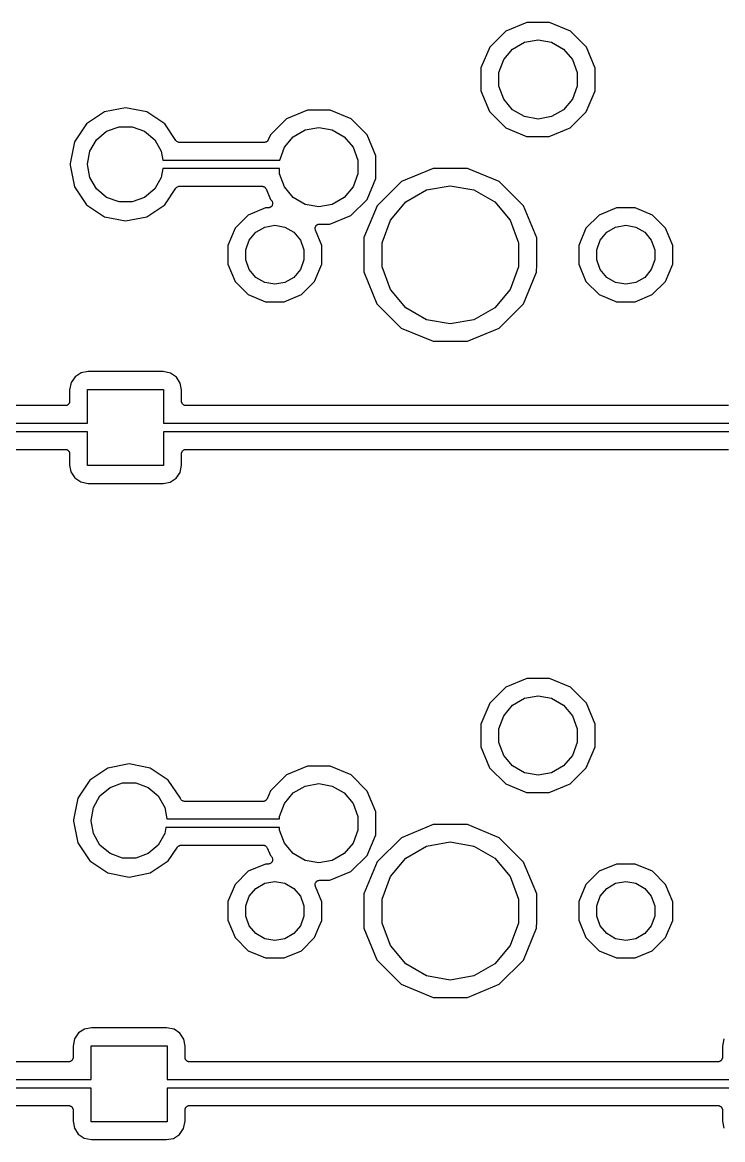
# Model space of a CAD drawing. Extents: x 37 to 156, y -136 to -20.
# Drawn here: x 113.61 to 133.89, y -94.62 to -62.27 of the extents above; entities that cross this region are included whole.
import ezdxf

# ---------------------------------------------------------------- set-up
doc = ezdxf.new("R2010")
doc.units = 0
doc.header["$MEASUREMENT"] = 0
doc.layers.add('BLACK', color=7, linetype='CONTINUOUS')

msp = doc.modelspace()

# ---------------------------------------------------------------- linework, layer by layer
at = {"layer": 'Black'}
for p, q in [((128.213, -62.2687), (127.606, -62.5195)), ((128.87, -62.2693), (128.213, -62.2687)), ((129.476, -62.5212), (128.87, -62.2693)), ((127.606, -62.5195), (127.141, -62.9836)), ((129.94, -62.986), (129.476, -62.5212)), ((127.141, -62.9836), (126.889, -63.5902)), ((127.546, -63.3463), (127.802, -63.0411)), ((127.802, -63.0411), (128.148, -62.8418)), ((128.148, -62.8418), (128.54, -62.7726)), ((128.54, -62.7726), (128.932, -62.8418)), ((128.932, -62.8418), (129.278, -63.0411)), ((129.278, -63.0411), (129.534, -63.3463)), ((130.191, -63.593), (129.94, -62.986)), ((127.41, -63.7208), (127.546, -63.3463)), ((129.534, -63.3463), (129.67, -63.7208)), ((126.889, -63.5902), (126.889, -64.247)), ((127.41, -64.1192), (127.41, -63.7208)), ((129.67, -63.7208), (129.67, -64.1192)), ((130.191, -64.2498), (130.191, -63.593)), ((126.889, -64.247), (127.14, -64.854)), ((127.546, -64.4937), (127.41, -64.1192)), ((129.67, -64.1192), (129.534, -64.4937)), ((129.939, -64.8564), (130.191, -64.2498)), ((127.802, -64.7989), (127.546, -64.4937)), ((129.534, -64.4937), (129.278, -64.7989)), ((115.986, -64.8627), (115.465, -65.2107)), ((116.6, -64.7405), (115.986, -64.8627)), ((117.214, -64.8627), (116.6, -64.7405)), ((117.735, -65.2107), (117.214, -64.8627)), ((121.863, -64.8087), (121.256, -65.0595)), ((122.52, -64.8093), (121.863, -64.8087)), ((123.126, -65.0612), (122.52, -64.8093)), ((127.14, -64.854), (127.604, -65.3188)), ((128.148, -64.9982), (127.802, -64.7989)), ((128.54, -65.0674), (128.148, -64.9982)), ((128.932, -64.9982), (128.54, -65.0674)), ((129.278, -64.7989), (128.932, -64.9982)), ((129.474, -65.3205), (129.939, -64.8564)), ((115.465, -65.2107), (115.117, -65.7316)), ((116.05, -65.4232), (116.409, -65.2925)), ((116.409, -65.2925), (116.791, -65.2925)), ((116.791, -65.2925), (117.15, -65.4232)), ((118.056, -65.6906), (117.735, -65.2107)), ((121.256, -65.0595), (120.791, -65.5236)), ((121.798, -65.3818), (122.19, -65.3126)), ((122.19, -65.3126), (122.582, -65.3818)), ((123.59, -65.526), (123.126, -65.0612)), ((127.604, -65.3188), (128.21, -65.5707)), ((128.867, -65.5713), (129.474, -65.3205)), ((115.566, -65.9996), (115.757, -65.6687)), ((115.757, -65.6687), (116.05, -65.4232)), ((117.15, -65.4232), (117.443, -65.6687)), ((117.443, -65.6687), (117.634, -65.9996)), ((120.731, -65.6687), (120.726, -65.6757)), ((120.791, -65.5236), (120.731, -65.6687)), ((121.196, -65.8863), (121.452, -65.5811)), ((121.452, -65.5811), (121.798, -65.3818)), ((122.582, -65.3818), (122.928, -65.5811)), ((122.928, -65.5811), (123.184, -65.8863)), ((123.841, -66.133), (123.59, -65.526)), ((128.21, -65.5707), (128.867, -65.5713)), ((115.117, -65.7316), (114.992, -66.3585)), ((118.068, -65.7035), (118.056, -65.6906)), ((118.08, -65.7173), (118.068, -65.7035)), ((118.083, -65.7194), (118.08, -65.7173)), ((118.086, -65.7224), (118.083, -65.7194)), ((118.102, -65.7304), (118.086, -65.7224)), ((118.118, -65.7393), (118.102, -65.7304)), ((118.122, -65.7401), (118.118, -65.7393)), ((118.126, -65.7419), (118.122, -65.7401)), ((118.144, -65.7439), (118.126, -65.7419)), ((118.161, -65.747), (118.144, -65.7439)), ((120.614, -65.747), (118.161, -65.747)), ((120.622, -65.7456), (120.614, -65.747)), ((120.63, -65.7459), (120.622, -65.7456)), ((120.643, -65.7418), (120.63, -65.7459)), ((120.657, -65.7393), (120.643, -65.7418)), ((120.664, -65.7352), (120.657, -65.7393)), ((120.672, -65.7327), (120.664, -65.7352)), ((120.683, -65.7242), (120.672, -65.7327)), ((120.695, -65.7173), (120.683, -65.7242)), ((120.701, -65.7109), (120.695, -65.7173)), ((120.707, -65.7059), (120.701, -65.7109)), ((120.715, -65.6942), (120.707, -65.7059)), ((120.724, -65.6835), (120.715, -65.6942)), ((120.726, -65.6757), (120.724, -65.6835)), ((121.062, -66.255), (121.196, -65.8863)), ((123.184, -65.8863), (123.32, -66.2608)), ((115.5, -66.3758), (115.566, -65.9996)), ((117.634, -65.9996), (117.679, -66.255)), ((117.679, -66.255), (121.062, -66.255)), ((123.32, -66.2608), (123.32, -66.6592)), ((123.841, -66.3459), (123.841, -66.133)), ((114.992, -66.3585), (114.992, -66.4015)), ((114.992, -66.4015), (115.117, -67.0284)), ((115.5, -66.3842), (115.5, -66.3758)), ((115.566, -66.7604), (115.5, -66.3842)), ((117.679, -66.505), (117.634, -66.7604)), ((121.06, -66.505), (117.679, -66.505)), ((121.06, -66.6592), (121.06, -66.505)), ((123.841, -66.7898), (123.841, -66.3459)), ((125.505, -66.4977), (124.585, -66.8778)), ((126.5, -66.4985), (125.505, -66.4977)), ((127.419, -66.8802), (126.5, -66.4985)), ((115.757, -67.0913), (115.566, -66.7604)), ((117.634, -66.7604), (117.443, -67.0913)), ((121.196, -67.0337), (121.06, -66.6592)), ((123.32, -66.6592), (123.184, -67.0337)), ((123.589, -67.3964), (123.841, -66.7898)), ((124.585, -66.8778), (123.88, -67.5809)), ((128.122, -67.5846), (127.419, -66.8802)), ((115.117, -67.0284), (115.465, -67.5493)), ((116.05, -67.3368), (115.757, -67.0913)), ((117.443, -67.0913), (117.15, -67.3368)), ((117.735, -67.5493), (118.056, -67.0694)), ((118.056, -67.0694), (118.068, -67.0565)), ((118.068, -67.0565), (118.08, -67.0427)), ((118.08, -67.0427), (118.083, -67.0406)), ((118.083, -67.0406), (118.086, -67.0376)), ((118.086, -67.0376), (118.102, -67.0296)), ((118.102, -67.0296), (118.118, -67.0207)), ((118.118, -67.0207), (118.122, -67.0199)), ((118.122, -67.0199), (118.126, -67.0181)), ((118.126, -67.0181), (118.144, -67.0161)), ((118.144, -67.0161), (118.161, -67.013)), ((118.161, -67.013), (120.547, -67.013)), ((120.547, -67.013), (120.555, -67.0145)), ((120.555, -67.0145), (120.564, -67.0141)), ((120.564, -67.0141), (120.577, -67.0183)), ((120.577, -67.0183), (120.591, -67.0207)), ((120.591, -67.0207), (120.598, -67.0249)), ((120.598, -67.0249), (120.606, -67.0274)), ((120.606, -67.0274), (120.617, -67.0358)), ((120.617, -67.0358), (120.629, -67.0427)), ((120.629, -67.0427), (120.634, -67.0492)), ((120.634, -67.0492), (120.641, -67.0543)), ((120.641, -67.0543), (120.648, -67.0659)), ((120.648, -67.0659), (120.657, -67.0765)), ((120.657, -67.0765), (120.66, -67.0844)), ((120.66, -67.0844), (120.665, -67.0915)), ((120.665, -67.0915), (120.79, -67.394)), ((121.452, -67.3389), (121.196, -67.0337)), ((123.184, -67.0337), (122.928, -67.3389)), ((124.713, -67.4667), (125.315, -67.1192)), ((125.315, -67.1192), (126, -66.9985)), ((126, -66.9985), (126.685, -67.1192)), ((126.685, -67.1192), (127.287, -67.4667)), ((115.465, -67.5493), (115.986, -67.8973)), ((116.409, -67.4675), (116.05, -67.3368)), ((116.791, -67.4675), (116.409, -67.4675)), ((117.15, -67.3368), (116.791, -67.4675)), ((117.214, -67.8973), (117.735, -67.5493)), ((120.79, -67.394), (120.82, -67.4242)), ((120.807, -67.6141), (120.803, -67.618)), ((120.811, -67.6113), (120.807, -67.6141)), ((120.822, -67.5986), (120.811, -67.6113)), ((120.82, -67.4242), (120.829, -67.4378)), ((120.834, -67.5869), (120.822, -67.5986)), ((120.829, -67.4378), (120.84, -67.4505)), ((120.836, -67.5818), (120.834, -67.5869)), ((120.84, -67.5775), (120.836, -67.5818)), ((120.84, -67.4505), (120.842, -67.4558)), ((120.845, -67.5619), (120.84, -67.5775)), ((120.842, -67.4558), (120.845, -67.4604)), ((120.845, -67.4604), (120.849, -67.4764)), ((120.852, -67.5469), (120.845, -67.5619)), ((120.849, -67.4764), (120.855, -67.492)), ((120.853, -67.5413), (120.852, -67.5469)), ((120.855, -67.5361), (120.853, -67.5413)), ((120.855, -67.492), (120.855, -67.4976)), ((120.855, -67.4976), (120.856, -67.503)), ((120.856, -67.503), (120.855, -67.5195)), ((120.855, -67.5195), (120.855, -67.5361)), ((121.798, -67.5382), (121.452, -67.3389)), ((122.19, -67.6074), (121.798, -67.5382)), ((122.582, -67.5382), (122.19, -67.6074)), ((122.928, -67.3389), (122.582, -67.5382)), ((123.124, -67.8605), (123.589, -67.3964)), ((123.88, -67.5809), (123.499, -68.5002)), ((124.267, -67.9992), (124.713, -67.4667)), ((127.287, -67.4667), (127.733, -67.9992)), ((128.502, -68.5045), (128.122, -67.5846)), ((115.986, -67.8973), (116.6, -68.0195)), ((116.6, -68.0195), (117.214, -67.8973)), ((120.151, -67.8473), (119.769, -68.2292)), ((120.651, -67.6409), (120.151, -67.8473)), ((120.73, -67.6409), (120.651, -67.6409)), ((120.746, -67.6381), (120.73, -67.6409)), ((120.763, -67.6366), (120.746, -67.6381)), ((120.768, -67.6343), (120.763, -67.6366)), ((120.773, -67.6333), (120.768, -67.6343)), ((120.788, -67.625), (120.773, -67.6333)), ((120.803, -67.618), (120.788, -67.625)), ((122.517, -68.1113), (123.124, -67.8605)), ((130.311, -67.8473), (129.929, -68.2292)), ((130.811, -67.6409), (130.311, -67.8473)), ((131.351, -67.6413), (130.811, -67.6409)), ((131.851, -67.8487), (131.351, -67.6413)), ((132.233, -68.2313), (131.851, -67.8487)), ((119.769, -68.2292), (119.561, -68.7285)), ((120.371, -68.3457), (120.628, -68.1974)), ((120.628, -68.1974), (120.92, -68.1458)), ((120.92, -68.1458), (121.212, -68.1974)), ((121.212, -68.1974), (121.469, -68.3457)), ((122.086, -68.2434), (122.088, -68.2297)), ((122.088, -68.2516), (122.086, -68.2434)), ((122.088, -68.2159), (122.091, -68.208)), ((122.088, -68.2297), (122.088, -68.2159)), ((122.088, -68.26), (122.088, -68.2516)), ((122.093, -68.273), (122.088, -68.26)), ((122.091, -68.208), (122.092, -68.1997)), ((122.092, -68.1997), (122.098, -68.1874)), ((122.098, -68.1874), (122.103, -68.1744)), ((122.103, -68.1744), (122.108, -68.168)), ((122.108, -68.168), (122.112, -68.1606)), ((122.112, -68.1606), (122.122, -68.1513)), ((122.122, -68.1513), (122.131, -68.1407)), ((122.131, -68.1407), (122.139, -68.1365)), ((122.139, -68.1365), (122.145, -68.1308)), ((122.145, -68.1308), (122.158, -68.1256)), ((122.158, -68.1256), (122.17, -68.1186)), ((122.17, -68.1186), (122.178, -68.1172)), ((122.178, -68.1172), (122.186, -68.114)), ((122.186, -68.114), (122.199, -68.1134)), ((122.199, -68.1134), (122.213, -68.111)), ((122.213, -68.111), (122.517, -68.1113)), ((124.029, -68.6524), (124.267, -67.9992)), ((127.733, -67.9992), (127.971, -68.6524)), ((129.929, -68.2292), (129.721, -68.7285)), ((130.531, -68.3457), (130.788, -68.1974)), ((130.788, -68.1974), (131.08, -68.1458)), ((131.08, -68.1458), (131.372, -68.1974)), ((131.372, -68.1974), (131.629, -68.3457)), ((132.439, -68.7309), (132.233, -68.2313)), ((120.079, -68.8517), (120.18, -68.5729)), ((120.18, -68.5729), (120.371, -68.3457)), ((121.469, -68.3457), (121.66, -68.5729)), ((121.66, -68.5729), (121.761, -68.8517)), ((122.096, -68.2865), (122.093, -68.273)), ((122.279, -68.7309), (122.096, -68.2865)), ((123.499, -68.5002), (123.498, -69.4955)), ((128.502, -69.2942), (128.502, -68.5045)), ((130.239, -68.8517), (130.34, -68.5729)), ((130.34, -68.5729), (130.531, -68.3457)), ((131.629, -68.3457), (131.82, -68.5729)), ((131.82, -68.5729), (131.921, -68.8517)), ((119.561, -68.7285), (119.561, -69.2691)), ((120.079, -69.1483), (120.079, -68.8517)), ((121.761, -68.8517), (121.761, -69.1483)), ((122.279, -69.2715), (122.279, -68.7309)), ((124.029, -69.3476), (124.029, -68.6524)), ((127.971, -68.6524), (127.971, -69.3476)), ((129.721, -68.7285), (129.721, -69.2691)), ((130.239, -69.1483), (130.239, -68.8517)), ((131.921, -68.8517), (131.921, -69.1483)), ((132.439, -69.2715), (132.439, -68.7309)), ((120.18, -69.4271), (120.079, -69.1483)), ((121.761, -69.1483), (121.66, -69.4271)), ((130.34, -69.4271), (130.239, -69.1483)), ((131.921, -69.1483), (131.82, -69.4271)), ((119.561, -69.2691), (119.767, -69.7687)), ((120.371, -69.6543), (120.18, -69.4271)), ((121.66, -69.4271), (121.469, -69.6543)), ((122.071, -69.7708), (122.195, -69.4719)), ((122.195, -69.4719), (122.279, -69.2715)), ((123.498, -69.4955), (123.878, -70.4154)), ((124.267, -70.0008), (124.029, -69.3476)), ((127.971, -69.3476), (127.733, -70.0008)), ((128.12, -70.4191), (128.501, -69.4998)), ((128.501, -69.4998), (128.502, -69.2942)), ((128.502, -69.2942), (128.502, -69.2942)), ((129.721, -69.2691), (129.927, -69.7687)), ((130.531, -69.6543), (130.34, -69.4271)), ((131.82, -69.4271), (131.629, -69.6543)), ((132.231, -69.7708), (132.439, -69.2715)), ((119.767, -69.7687), (120.149, -70.1513)), ((120.628, -69.8026), (120.371, -69.6543)), ((120.92, -69.8541), (120.628, -69.8026)), ((121.212, -69.8026), (120.92, -69.8541)), ((121.469, -69.6543), (121.212, -69.8026)), ((121.689, -70.1527), (122.071, -69.7708)), ((129.927, -69.7687), (130.309, -70.1513)), ((130.788, -69.8026), (130.531, -69.6543)), ((131.08, -69.8541), (130.788, -69.8026)), ((131.372, -69.8026), (131.08, -69.8541)), ((131.629, -69.6543), (131.372, -69.8026)), ((131.849, -70.1527), (132.231, -69.7708)), ((120.149, -70.1513), (120.649, -70.3587)), ((121.189, -70.3591), (121.689, -70.1527)), ((124.713, -70.5332), (124.267, -70.0008)), ((127.733, -70.0008), (127.287, -70.5332)), ((130.309, -70.1513), (130.809, -70.3587)), ((131.349, -70.3591), (131.849, -70.1527)), ((120.649, -70.3587), (121.189, -70.3591)), ((123.878, -70.4154), (124.581, -71.1198)), ((127.415, -71.1222), (128.12, -70.4191)), ((130.809, -70.3587), (131.349, -70.3591)), ((125.315, -70.8808), (124.713, -70.5332)), ((127.287, -70.5332), (126.685, -70.8808)), ((124.581, -71.1198), (125.5, -71.5015)), ((126, -71.0015), (125.315, -70.8808)), ((126.685, -70.8808), (126, -71.0015)), ((126.495, -71.5023), (127.415, -71.1222)), ((125.5, -71.5015), (126.495, -71.5023)), ((115.313, -72.4171), (115.139, -72.5288)), ((115.512, -72.3796), (115.313, -72.4171)), ((117.687, -72.3796), (115.512, -72.3796)), ((117.901, -72.4229), (117.687, -72.3796)), ((118.071, -72.5389), (117.901, -72.4229)), ((115.023, -72.6985), (114.98, -72.9127)), ((115.139, -72.5288), (115.023, -72.6985)), ((118.183, -72.7125), (118.071, -72.5389)), ((118.22, -72.9118), (118.183, -72.7125)), ((114.98, -72.9127), (114.98, -73.24)), ((115.5, -73.875), (115.5, -72.9)), ((115.5, -72.9), (117.7, -72.9)), ((117.7, -72.9), (117.7, -73.875)), ((118.22, -73.24), (118.22, -72.9118)), ((114.853, -73.367), (99.2474, -73.367)), ((114.863, -73.3651), (114.853, -73.367)), ((114.875, -73.3651), (114.863, -73.3651)), ((114.885, -73.3613), (114.875, -73.3651)), ((114.896, -73.3593), (114.885, -73.3613)), ((114.906, -73.3538), (114.896, -73.3593)), ((114.916, -73.35), (114.906, -73.3538)), ((114.925, -73.3428), (114.916, -73.35)), ((114.934, -73.3373), (114.925, -73.3428)), ((114.941, -73.3288), (114.934, -73.3373)), ((114.95, -73.3216), (114.941, -73.3288)), ((114.955, -73.312), (114.95, -73.3216)), ((114.963, -73.3035), (114.955, -73.312)), ((114.966, -73.2931), (114.963, -73.3035)), ((114.972, -73.2834), (114.966, -73.2931)), ((114.974, -73.2725), (114.972, -73.2834)), ((114.978, -73.2621), (114.974, -73.2725)), ((114.98, -73.24), (114.978, -73.2509)), ((114.978, -73.2509), (114.978, -73.2621)), ((118.222, -73.2509), (118.22, -73.24)), ((118.222, -73.2621), (118.222, -73.2509)), ((118.226, -73.2725), (118.222, -73.2621)), ((118.228, -73.2834), (118.226, -73.2725)), ((118.234, -73.2931), (118.228, -73.2834)), ((118.237, -73.3035), (118.234, -73.2931)), ((118.245, -73.312), (118.237, -73.3035)), ((118.25, -73.3216), (118.245, -73.312)), ((118.259, -73.3288), (118.25, -73.3216)), ((118.266, -73.3373), (118.259, -73.3288)), ((118.275, -73.3428), (118.266, -73.3373)), ((118.284, -73.35), (118.275, -73.3428)), ((118.294, -73.3538), (118.284, -73.35)), ((118.304, -73.3593), (118.294, -73.3538)), ((118.315, -73.3613), (118.304, -73.3593)), ((118.325, -73.3651), (118.315, -73.3613)), ((118.337, -73.3651), (118.325, -73.3651)), ((118.347, -73.367), (118.337, -73.3651)), ((134.053, -73.367), (118.347, -73.367)), ((98.6, -73.875), (115.5, -73.875)), ((117.7, -73.875), (134.7, -73.875)), ((115.5, -74.125), (98.6, -74.125)), ((115.5, -75.1), (115.5, -74.125)), ((134.7, -74.125), (117.7, -74.125)), ((117.7, -74.125), (117.7, -75.1)), ((99.2474, -74.633), (114.853, -74.633)), ((114.853, -74.633), (114.863, -74.6349)), ((114.863, -74.6349), (114.875, -74.6349)), ((114.875, -74.6349), (114.885, -74.6387)), ((114.885, -74.6387), (114.896, -74.6407)), ((114.896, -74.6407), (114.906, -74.6462)), ((114.906, -74.6462), (114.916, -74.65)), ((114.916, -74.65), (114.925, -74.6572)), ((114.925, -74.6572), (114.934, -74.6627)), ((114.934, -74.6627), (114.941, -74.6712)), ((114.941, -74.6712), (114.95, -74.6784)), ((114.95, -74.6784), (114.955, -74.688)), ((114.955, -74.688), (114.963, -74.6965)), ((114.963, -74.6965), (114.966, -74.7069)), ((114.966, -74.7069), (114.972, -74.7166)), ((114.972, -74.7166), (114.974, -74.7275)), ((114.974, -74.7275), (114.978, -74.7379)), ((118.222, -74.7379), (118.226, -74.7275)), ((118.226, -74.7275), (118.228, -74.7166)), ((118.228, -74.7166), (118.234, -74.7069)), ((118.234, -74.7069), (118.237, -74.6965)), ((118.237, -74.6965), (118.245, -74.688)), ((118.245, -74.688), (118.25, -74.6784)), ((118.25, -74.6784), (118.259, -74.6712)), ((118.259, -74.6712), (118.266, -74.6627)), ((118.266, -74.6627), (118.275, -74.6572)), ((118.275, -74.6572), (118.284, -74.65)), ((118.284, -74.65), (118.294, -74.6462)), ((118.294, -74.6462), (118.304, -74.6407)), ((118.304, -74.6407), (118.315, -74.6387)), ((118.315, -74.6387), (118.325, -74.6349)), ((118.325, -74.6349), (118.337, -74.6349)), ((118.337, -74.6349), (118.347, -74.633)), ((118.347, -74.633), (134.053, -74.633)), ((114.978, -74.7379), (114.978, -74.7491)), ((114.978, -74.7491), (114.98, -74.76)), ((114.98, -74.76), (114.98, -75.0882)), ((118.22, -74.76), (118.222, -74.7491)), ((118.22, -75.0873), (118.22, -74.76)), ((118.222, -74.7491), (118.222, -74.7379)), ((114.98, -75.0882), (115.017, -75.2875)), ((115.017, -75.2875), (115.129, -75.4611)), ((117.7, -75.1), (115.5, -75.1)), ((118.061, -75.4712), (118.177, -75.3015)), ((118.177, -75.3015), (118.22, -75.0873)), ((115.129, -75.4611), (115.299, -75.5771)), ((115.299, -75.5771), (115.513, -75.6204)), ((115.513, -75.6204), (117.688, -75.6204)), ((117.688, -75.6204), (117.887, -75.5829)), ((117.887, -75.5829), (118.061, -75.4712)), ((127.606, -81.5195), (127.141, -81.9836)), ((128.213, -81.2687), (127.606, -81.5195)), ((128.87, -81.2693), (128.213, -81.2687)), ((129.476, -81.5212), (128.87, -81.2693)), ((129.94, -81.986), (129.476, -81.5212)), ((127.802, -82.0411), (128.148, -81.8418)), ((128.148, -81.8418), (128.54, -81.7726)), ((128.54, -81.7726), (128.932, -81.8418)), ((128.932, -81.8418), (129.278, -82.0411)), ((127.141, -81.9836), (126.889, -82.5902)), ((127.546, -82.3463), (127.802, -82.0411)), ((129.278, -82.0411), (129.534, -82.3463)), ((130.191, -82.593), (129.94, -81.986)), ((127.41, -82.7208), (127.546, -82.3463)), ((129.534, -82.3463), (129.67, -82.7208)), ((126.889, -82.5902), (126.889, -83.247)), ((127.41, -83.1192), (127.41, -82.7208)), ((129.67, -82.7208), (129.67, -83.1192)), ((130.191, -83.2498), (130.191, -82.593)), ((127.546, -83.4937), (127.41, -83.1192)), ((129.67, -83.1192), (129.534, -83.4937)), ((126.889, -83.247), (127.14, -83.854)), ((129.939, -83.8564), (130.191, -83.2498)), ((116.7, -83.7405), (116.086, -83.8627)), ((117.314, -83.8627), (116.7, -83.7405)), ((127.802, -83.7989), (127.546, -83.4937)), ((129.534, -83.4937), (129.278, -83.7989)), ((116.086, -83.8627), (115.565, -84.2107)), ((117.835, -84.2107), (117.314, -83.8627)), ((121.256, -84.0595), (120.791, -84.5236)), ((121.863, -83.8087), (121.256, -84.0595)), ((122.52, -83.8093), (121.863, -83.8087)), ((123.126, -84.0612), (122.52, -83.8093)), ((123.59, -84.526), (123.126, -84.0612)), ((127.14, -83.854), (127.604, -84.3188)), ((128.148, -83.9982), (127.802, -83.7989)), ((128.54, -84.0674), (128.148, -83.9982)), ((128.932, -83.9982), (128.54, -84.0674)), ((129.278, -83.7989), (128.932, -83.9982)), ((129.474, -84.3205), (129.939, -83.8564)), ((115.565, -84.2107), (115.217, -84.7316)), ((115.857, -84.6687), (116.15, -84.4232)), ((116.15, -84.4232), (116.509, -84.2925)), ((116.509, -84.2925), (116.891, -84.2925)), ((116.891, -84.2925), (117.25, -84.4232)), ((117.25, -84.4232), (117.543, -84.6687)), ((118.186, -84.7363), (117.835, -84.2107)), ((121.452, -84.5811), (121.798, -84.3818)), ((121.798, -84.3818), (122.19, -84.3126)), ((122.19, -84.3126), (122.582, -84.3818)), ((122.582, -84.3818), (122.928, -84.5811)), ((127.604, -84.3188), (128.21, -84.5707)), ((128.867, -84.5713), (129.474, -84.3205)), ((115.217, -84.7316), (115.092, -85.3585)), ((115.666, -84.9996), (115.857, -84.6687)), ((117.543, -84.6687), (117.734, -84.9996)), ((118.189, -84.7441), (118.186, -84.7363)), ((118.197, -84.7635), (118.189, -84.7441)), ((120.693, -84.7557), (120.69, -84.7635)), ((120.698, -84.7487), (120.693, -84.7557)), ((120.791, -84.5236), (120.698, -84.7487)), ((121.196, -84.8863), (121.452, -84.5811)), ((122.928, -84.5811), (123.184, -84.8863)), ((123.841, -85.133), (123.59, -84.526)), ((128.21, -84.5707), (128.867, -84.5713)), ((115.6, -85.3758), (115.666, -84.9996)), ((117.734, -84.9996), (117.793, -85.335)), ((118.197, -84.7646), (118.197, -84.7635)), ((118.198, -84.7659), (118.197, -84.7646)), ((118.212, -84.7815), (118.198, -84.7659)), ((118.225, -84.7973), (118.212, -84.7815)), ((118.226, -84.798), (118.225, -84.7973)), ((118.227, -84.799), (118.226, -84.798)), ((118.245, -84.809), (118.227, -84.799)), ((118.263, -84.8193), (118.245, -84.809)), ((118.264, -84.8196), (118.263, -84.8193)), ((118.266, -84.8203), (118.264, -84.8196)), ((118.286, -84.8234), (118.266, -84.8203)), ((118.307, -84.827), (118.286, -84.8234)), ((120.58, -84.827), (118.307, -84.827)), ((120.589, -84.8256), (120.58, -84.827)), ((120.597, -84.8259), (120.589, -84.8256)), ((120.61, -84.8218), (120.597, -84.8259)), ((120.624, -84.8193), (120.61, -84.8218)), ((120.631, -84.8152), (120.624, -84.8193)), ((120.639, -84.8127), (120.631, -84.8152)), ((120.65, -84.8042), (120.639, -84.8127)), ((120.662, -84.7973), (120.65, -84.8042)), ((120.667, -84.7909), (120.662, -84.7973)), ((120.674, -84.7859), (120.667, -84.7909)), ((120.681, -84.7742), (120.674, -84.7859)), ((120.69, -84.7635), (120.681, -84.7742)), ((121.06, -85.2608), (121.196, -84.8863)), ((123.184, -84.8863), (123.32, -85.2608)), ((115.092, -85.3585), (115.092, -85.4015)), ((115.092, -85.4015), (115.217, -86.0284)), ((115.6, -85.3842), (115.6, -85.3758)), ((115.666, -85.7604), (115.6, -85.3842)), ((117.793, -85.335), (121.06, -85.335)), ((121.06, -85.335), (121.06, -85.2608)), ((123.32, -85.2608), (123.32, -85.6592)), ((123.841, -85.3459), (123.841, -85.133)), ((123.841, -85.7898), (123.841, -85.3459)), ((117.765, -85.585), (117.734, -85.7604)), ((121.06, -85.585), (117.765, -85.585)), ((121.06, -85.6592), (121.06, -85.585)), ((121.196, -86.0337), (121.06, -85.6592)), ((123.32, -85.6592), (123.184, -86.0337)), ((125.505, -85.4977), (124.585, -85.8778)), ((126.5, -85.4985), (125.505, -85.4977)), ((127.419, -85.8802), (126.5, -85.4985)), ((115.217, -86.0284), (115.565, -86.5493)), ((115.857, -86.0913), (115.666, -85.7604)), ((117.734, -85.7604), (117.543, -86.0913)), ((121.452, -86.3389), (121.196, -86.0337)), ((123.184, -86.0337), (122.928, -86.3389)), ((123.589, -86.3964), (123.841, -85.7898)), ((124.585, -85.8778), (123.88, -86.5809)), ((125.315, -86.1192), (126, -85.9985)), ((126, -85.9985), (126.685, -86.1192)), ((128.122, -86.5846), (127.419, -85.8802)), ((116.15, -86.3368), (115.857, -86.0913)), ((116.509, -86.4675), (116.15, -86.3368)), ((117.25, -86.3368), (116.891, -86.4675)), ((117.543, -86.0913), (117.25, -86.3368)), ((117.835, -86.5493), (118.102, -86.1494)), ((118.102, -86.1494), (118.115, -86.1365)), ((118.115, -86.1365), (118.126, -86.1227)), ((118.126, -86.1227), (118.13, -86.1206)), ((118.13, -86.1206), (118.133, -86.1176)), ((118.133, -86.1176), (118.149, -86.1096)), ((118.149, -86.1096), (118.165, -86.1007)), ((118.165, -86.1007), (118.169, -86.0999)), ((118.169, -86.0999), (118.172, -86.0981)), ((118.172, -86.0981), (118.19, -86.0961)), ((118.19, -86.0961), (118.208, -86.093)), ((118.208, -86.093), (120.58, -86.093)), ((120.58, -86.093), (120.589, -86.0945)), ((120.589, -86.0945), (120.597, -86.0941)), ((120.597, -86.0941), (120.61, -86.0983)), ((120.61, -86.0983), (120.624, -86.1007)), ((120.624, -86.1007), (120.631, -86.1049)), ((120.631, -86.1049), (120.639, -86.1074)), ((120.639, -86.1074), (120.65, -86.1158)), ((120.65, -86.1158), (120.662, -86.1227)), ((120.662, -86.1227), (120.667, -86.1292)), ((120.667, -86.1292), (120.674, -86.1343)), ((120.674, -86.1343), (120.681, -86.1459)), ((120.681, -86.1459), (120.69, -86.1565)), ((120.69, -86.1565), (120.693, -86.1644)), ((120.693, -86.1644), (120.698, -86.1715)), ((120.698, -86.1715), (120.79, -86.394)), ((121.798, -86.5382), (121.452, -86.3389)), ((122.928, -86.3389), (122.582, -86.5382)), ((124.713, -86.4667), (125.315, -86.1192)), ((126.685, -86.1192), (127.287, -86.4667)), ((115.565, -86.5493), (116.086, -86.8973)), ((116.891, -86.4675), (116.509, -86.4675)), ((117.314, -86.8973), (117.835, -86.5493)), ((120.651, -86.6409), (120.151, -86.8473)), ((120.73, -86.6409), (120.651, -86.6409)), ((120.746, -86.6381), (120.73, -86.6409)), ((120.763, -86.6366), (120.746, -86.6381)), ((120.768, -86.6343), (120.763, -86.6366)), ((120.773, -86.6333), (120.768, -86.6343)), ((120.788, -86.625), (120.773, -86.6333)), ((120.803, -86.618), (120.788, -86.625)), ((120.79, -86.394), (120.82, -86.4242)), ((120.807, -86.6141), (120.803, -86.618)), ((120.811, -86.6113), (120.807, -86.6141)), ((120.822, -86.5986), (120.811, -86.6113)), ((120.82, -86.4242), (120.829, -86.4378)), ((120.834, -86.5869), (120.822, -86.5986)), ((120.829, -86.4378), (120.84, -86.4505)), ((120.836, -86.5818), (120.834, -86.5869)), ((120.84, -86.5775), (120.836, -86.5818)), ((120.84, -86.4505), (120.842, -86.4558)), ((120.845, -86.5619), (120.84, -86.5775)), ((120.842, -86.4558), (120.845, -86.4604)), ((120.845, -86.4604), (120.849, -86.4764)), ((120.852, -86.5469), (120.845, -86.5619)), ((120.849, -86.4764), (120.855, -86.492)), ((120.853, -86.5413), (120.852, -86.5469)), ((120.855, -86.5361), (120.853, -86.5413)), ((120.855, -86.492), (120.855, -86.4976)), ((120.855, -86.4976), (120.856, -86.503)), ((120.856, -86.503), (120.855, -86.5195)), ((120.855, -86.5195), (120.855, -86.5361)), ((122.19, -86.6074), (121.798, -86.5382)), ((122.582, -86.5382), (122.19, -86.6074)), ((123.124, -86.8605), (123.589, -86.3964)), ((123.88, -86.5809), (123.499, -87.5002)), ((124.267, -86.9992), (124.713, -86.4667)), ((127.287, -86.4667), (127.733, -86.9992)), ((128.502, -87.5045), (128.122, -86.5846)), ((130.811, -86.6409), (130.311, -86.8473)), ((131.351, -86.6413), (130.811, -86.6409)), ((131.851, -86.8487), (131.351, -86.6413)), ((116.086, -86.8973), (116.7, -87.0195)), ((116.7, -87.0195), (117.314, -86.8973)), ((120.151, -86.8473), (119.769, -87.2292)), ((122.517, -87.1113), (123.124, -86.8605)), ((124.029, -87.6524), (124.267, -86.9992)), ((127.733, -86.9992), (127.971, -87.6524)), ((130.311, -86.8473), (129.929, -87.2292)), ((132.233, -87.2313), (131.851, -86.8487)), ((119.769, -87.2292), (119.561, -87.7285)), ((120.18, -87.5729), (120.371, -87.3457)), ((120.371, -87.3457), (120.628, -87.1974)), ((120.628, -87.1974), (120.92, -87.1458)), ((120.92, -87.1458), (121.212, -87.1974)), ((121.212, -87.1974), (121.469, -87.3457)), ((121.469, -87.3457), (121.66, -87.5729)), ((122.086, -87.2434), (122.088, -87.2297)), ((122.088, -87.2516), (122.086, -87.2434)), ((122.088, -87.2159), (122.091, -87.208)), ((122.088, -87.2297), (122.088, -87.2159)), ((122.088, -87.26), (122.088, -87.2516)), ((122.093, -87.273), (122.088, -87.26)), ((122.091, -87.208), (122.092, -87.1997)), ((122.092, -87.1997), (122.098, -87.1874)), ((122.096, -87.2865), (122.093, -87.273)), ((122.279, -87.7309), (122.096, -87.2865)), ((122.098, -87.1874), (122.103, -87.1744)), ((122.103, -87.1744), (122.108, -87.168)), ((122.108, -87.168), (122.112, -87.1606)), ((122.112, -87.1606), (122.122, -87.1513)), ((122.122, -87.1513), (122.131, -87.1407)), ((122.131, -87.1407), (122.139, -87.1365)), ((122.139, -87.1365), (122.145, -87.1308)), ((122.145, -87.1308), (122.158, -87.1256)), ((122.158, -87.1256), (122.17, -87.1186)), ((122.17, -87.1186), (122.178, -87.1172)), ((122.178, -87.1172), (122.186, -87.114)), ((122.186, -87.114), (122.199, -87.1134)), ((122.199, -87.1134), (122.213, -87.111)), ((122.213, -87.111), (122.517, -87.1113)), ((129.929, -87.2292), (129.721, -87.7285)), ((130.34, -87.5729), (130.531, -87.3457)), ((130.531, -87.3457), (130.788, -87.1974)), ((130.788, -87.1974), (131.08, -87.1458)), ((131.08, -87.1458), (131.372, -87.1974)), ((131.372, -87.1974), (131.629, -87.3457)), ((131.629, -87.3457), (131.82, -87.5729)), ((132.439, -87.7309), (132.233, -87.2313)), ((120.079, -87.8517), (120.18, -87.5729)), ((121.66, -87.5729), (121.761, -87.8517)), ((123.499, -87.5002), (123.498, -88.4955)), ((124.029, -88.3476), (124.029, -87.6524)), ((127.971, -87.6524), (127.971, -88.3476)), ((128.502, -88.2942), (128.502, -87.5045)), ((130.239, -87.8517), (130.34, -87.5729)), ((131.82, -87.5729), (131.921, -87.8517)), ((119.561, -87.7285), (119.561, -88.2691)), ((120.079, -88.1483), (120.079, -87.8517)), ((121.761, -87.8517), (121.761, -88.1483)), ((122.279, -88.2715), (122.279, -87.7309)), ((129.721, -87.7285), (129.721, -88.2691)), ((130.239, -88.1483), (130.239, -87.8517)), ((131.921, -87.8517), (131.921, -88.1483)), ((132.439, -88.2715), (132.439, -87.7309)), ((119.561, -88.2691), (119.767, -88.7687)), ((120.18, -88.4271), (120.079, -88.1483)), ((121.761, -88.1483), (121.66, -88.4271)), ((122.195, -88.4719), (122.279, -88.2715)), ((128.501, -88.4998), (128.502, -88.2942)), ((128.502, -88.2942), (128.502, -88.2942)), ((129.721, -88.2691), (129.927, -88.7687)), ((130.34, -88.4271), (130.239, -88.1483)), ((131.921, -88.1483), (131.82, -88.4271)), ((132.231, -88.7708), (132.439, -88.2715)), ((120.371, -88.6543), (120.18, -88.4271)), ((121.66, -88.4271), (121.469, -88.6543)), ((122.071, -88.7708), (122.195, -88.4719)), ((123.498, -88.4955), (123.878, -89.4154)), ((124.267, -89.0008), (124.029, -88.3476)), ((127.971, -88.3476), (127.733, -89.0008)), ((128.12, -89.4191), (128.501, -88.4998)), ((130.531, -88.6543), (130.34, -88.4271)), ((131.82, -88.4271), (131.629, -88.6543)), ((119.767, -88.7687), (120.149, -89.1513)), ((120.628, -88.8026), (120.371, -88.6543)), ((120.92, -88.8541), (120.628, -88.8026)), ((121.212, -88.8026), (120.92, -88.8541)), ((121.469, -88.6543), (121.212, -88.8026)), ((121.689, -89.1527), (122.071, -88.7708)), ((129.927, -88.7687), (130.309, -89.1513)), ((130.788, -88.8026), (130.531, -88.6543)), ((131.08, -88.8541), (130.788, -88.8026)), ((131.372, -88.8026), (131.08, -88.8541)), ((131.629, -88.6543), (131.372, -88.8026)), ((131.849, -89.1527), (132.231, -88.7708)), ((120.149, -89.1513), (120.649, -89.3587)), ((121.189, -89.3591), (121.689, -89.1527)), ((124.713, -89.5332), (124.267, -89.0008)), ((127.733, -89.0008), (127.287, -89.5332)), ((130.309, -89.1513), (130.809, -89.3587)), ((131.349, -89.3591), (131.849, -89.1527)), ((120.649, -89.3587), (121.189, -89.3591)), ((123.878, -89.4154), (124.581, -90.1198)), ((125.315, -89.8808), (124.713, -89.5332)), ((127.287, -89.5332), (126.685, -89.8808)), ((127.415, -90.1222), (128.12, -89.4191)), ((130.809, -89.3587), (131.349, -89.3591)), ((126, -90.0015), (125.315, -89.8808)), ((126.685, -89.8808), (126, -90.0015)), ((124.581, -90.1198), (125.5, -90.5015)), ((126.495, -90.5023), (127.415, -90.1222)), ((125.5, -90.5015), (126.495, -90.5023)), ((115.239, -91.5288), (115.123, -91.6985)), ((115.413, -91.4171), (115.239, -91.5288)), ((115.612, -91.3796), (115.413, -91.4171)), ((117.787, -91.3796), (115.612, -91.3796)), ((118.001, -91.4229), (117.787, -91.3796)), ((118.171, -91.5389), (118.001, -91.4229)), ((118.283, -91.7125), (118.171, -91.5389)), ((115.123, -91.6985), (115.08, -91.9127)), ((118.32, -91.9118), (118.283, -91.7125)), ((133.923, -91.6985), (133.88, -91.9127)), ((115.08, -91.9127), (115.08, -92.24)), ((115.6, -92.875), (115.6, -91.9)), ((115.6, -91.9), (117.8, -91.9)), ((117.8, -91.9), (117.8, -92.875)), ((118.32, -92.24), (118.32, -91.9118)), ((133.88, -91.9127), (133.88, -92.24)), ((114.953, -92.367), (99.5474, -92.367)), ((114.963, -92.3651), (114.953, -92.367)), ((114.975, -92.3651), (114.963, -92.3651)), ((114.985, -92.3613), (114.975, -92.3651)), ((114.996, -92.3593), (114.985, -92.3613)), ((115.006, -92.3538), (114.996, -92.3593)), ((115.016, -92.35), (115.006, -92.3538)), ((115.025, -92.3428), (115.016, -92.35)), ((115.034, -92.3373), (115.025, -92.3428)), ((115.041, -92.3288), (115.034, -92.3373)), ((115.05, -92.3216), (115.041, -92.3288)), ((115.055, -92.312), (115.05, -92.3216)), ((115.063, -92.3035), (115.055, -92.312)), ((115.066, -92.2931), (115.063, -92.3035)), ((115.072, -92.2834), (115.066, -92.2931)), ((115.074, -92.2725), (115.072, -92.2834)), ((115.078, -92.2621), (115.074, -92.2725)), ((115.08, -92.24), (115.078, -92.2509)), ((115.078, -92.2509), (115.078, -92.2621)), ((118.322, -92.2509), (118.32, -92.24)), ((118.322, -92.2621), (118.322, -92.2509)), ((118.326, -92.2725), (118.322, -92.2621)), ((118.328, -92.2834), (118.326, -92.2725)), ((118.334, -92.2931), (118.328, -92.2834)), ((118.337, -92.3035), (118.334, -92.2931)), ((118.345, -92.312), (118.337, -92.3035)), ((118.35, -92.3216), (118.345, -92.312)), ((118.359, -92.3288), (118.35, -92.3216)), ((118.366, -92.3373), (118.359, -92.3288)), ((118.375, -92.3428), (118.366, -92.3373)), ((118.384, -92.35), (118.375, -92.3428)), ((118.394, -92.3538), (118.384, -92.35)), ((118.404, -92.3593), (118.394, -92.3538)), ((118.415, -92.3613), (118.404, -92.3593)), ((118.425, -92.3651), (118.415, -92.3613)), ((118.436, -92.3651), (118.425, -92.3651)), ((118.447, -92.367), (118.436, -92.3651)), ((133.753, -92.367), (118.447, -92.367)), ((133.763, -92.3651), (133.753, -92.367)), ((133.775, -92.3651), (133.763, -92.3651)), ((133.785, -92.3613), (133.775, -92.3651)), ((133.796, -92.3593), (133.785, -92.3613)), ((133.806, -92.3538), (133.796, -92.3593)), ((133.816, -92.35), (133.806, -92.3538)), ((133.825, -92.3428), (133.816, -92.35)), ((133.834, -92.3373), (133.825, -92.3428)), ((133.841, -92.3288), (133.834, -92.3373)), ((133.85, -92.3216), (133.841, -92.3288)), ((133.855, -92.312), (133.85, -92.3216)), ((133.863, -92.3035), (133.855, -92.312)), ((133.866, -92.2931), (133.863, -92.3035)), ((133.872, -92.2834), (133.866, -92.2931)), ((133.874, -92.2725), (133.872, -92.2834)), ((133.878, -92.2621), (133.874, -92.2725)), ((133.88, -92.24), (133.878, -92.2509)), ((133.878, -92.2509), (133.878, -92.2621)), ((98.9, -92.875), (115.6, -92.875)), ((115.6, -93.125), (98.9, -93.125)), ((115.6, -94.1), (115.6, -93.125)), ((117.8, -92.875), (134.4, -92.875)), ((134.4, -93.125), (117.8, -93.125)), ((117.8, -93.125), (117.8, -94.1)), ((99.5474, -93.633), (114.953, -93.633)), ((114.953, -93.633), (114.963, -93.6349)), ((114.963, -93.6349), (114.975, -93.6349)), ((114.975, -93.6349), (114.985, -93.6387)), ((114.985, -93.6387), (114.996, -93.6407)), ((114.996, -93.6407), (115.006, -93.6462)), ((115.006, -93.6462), (115.016, -93.65)), ((115.016, -93.65), (115.025, -93.6572)), ((115.025, -93.6572), (115.034, -93.6627)), ((115.034, -93.6627), (115.041, -93.6712)), ((115.041, -93.6712), (115.05, -93.6784)), ((115.05, -93.6784), (115.055, -93.688)), ((115.055, -93.688), (115.063, -93.6965)), ((115.063, -93.6965), (115.066, -93.7069)), ((115.066, -93.7069), (115.072, -93.7166)), ((115.072, -93.7166), (115.074, -93.7275)), ((115.074, -93.7275), (115.078, -93.7379)), ((115.078, -93.7379), (115.078, -93.7491)), ((115.078, -93.7491), (115.08, -93.76)), ((115.08, -93.76), (115.08, -94.0882)), ((118.32, -93.76), (118.322, -93.7491)), ((118.32, -94.0873), (118.32, -93.76)), ((118.322, -93.7379), (118.326, -93.7275)), ((118.322, -93.7491), (118.322, -93.7379)), ((118.326, -93.7275), (118.328, -93.7166)), ((118.328, -93.7166), (118.334, -93.7069)), ((118.334, -93.7069), (118.337, -93.6965)), ((118.337, -93.6965), (118.345, -93.688)), ((118.345, -93.688), (118.35, -93.6784)), ((118.35, -93.6784), (118.359, -93.6712)), ((118.359, -93.6712), (118.366, -93.6627)), ((118.366, -93.6627), (118.375, -93.6572)), ((118.375, -93.6572), (118.384, -93.65)), ((118.384, -93.65), (118.394, -93.6462)), ((118.394, -93.6462), (118.404, -93.6407)), ((118.404, -93.6407), (118.415, -93.6387)), ((118.415, -93.6387), (118.425, -93.6349)), ((118.425, -93.6349), (118.436, -93.6349)), ((118.436, -93.6349), (118.447, -93.633)), ((118.447, -93.633), (133.753, -93.633)), ((133.753, -93.633), (133.763, -93.6349)), ((133.763, -93.6349), (133.775, -93.6349)), ((133.775, -93.6349), (133.785, -93.6387)), ((133.785, -93.6387), (133.796, -93.6407)), ((133.796, -93.6407), (133.806, -93.6462)), ((133.806, -93.6462), (133.816, -93.65)), ((133.816, -93.65), (133.825, -93.6572)), ((133.825, -93.6572), (133.834, -93.6627)), ((133.834, -93.6627), (133.841, -93.6712)), ((133.841, -93.6712), (133.85, -93.6784)), ((133.85, -93.6784), (133.855, -93.688)), ((133.855, -93.688), (133.863, -93.6965)), ((133.863, -93.6965), (133.866, -93.7069)), ((133.866, -93.7069), (133.872, -93.7166)), ((133.872, -93.7166), (133.874, -93.7275)), ((133.874, -93.7275), (133.878, -93.7379)), ((133.878, -93.7379), (133.878, -93.7491)), ((133.878, -93.7491), (133.88, -93.76)), ((133.88, -93.76), (133.88, -94.0882)), ((115.08, -94.0882), (115.117, -94.2875)), ((117.8, -94.1), (115.6, -94.1)), ((118.277, -94.3015), (118.32, -94.0873)), ((133.88, -94.0882), (133.917, -94.2875)), ((115.117, -94.2875), (115.229, -94.4611)), ((115.229, -94.4611), (115.399, -94.5771)), ((118.161, -94.4712), (118.277, -94.3015)), ((115.399, -94.5771), (115.613, -94.6204)), ((115.613, -94.6204), (117.788, -94.6204)), ((117.788, -94.6204), (117.987, -94.5829)), ((117.987, -94.5829), (118.161, -94.4712))]:
    msp.add_line(p, q, dxfattribs=at)

doc.saveas('drawing.dxf')
